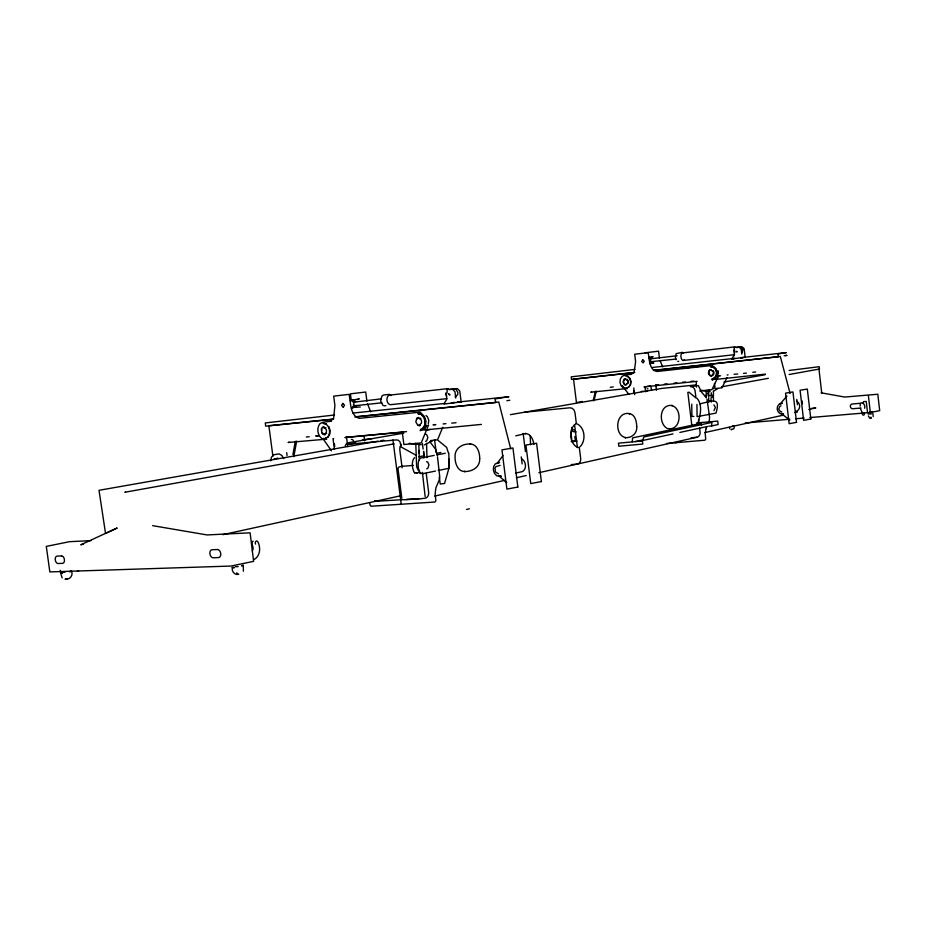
<?xml version="1.0" encoding="UTF-8"?>
<svg xmlns="http://www.w3.org/2000/svg" width="926" height="926" viewBox="0 0 926 926"><rect width="100%" height="100%" fill="white"/><g stroke="black" fill="none" stroke-linecap="round" stroke-linejoin="round"><path stroke-width="1.39" d="M649.763 360.492L650.017 359.091M860.138 406.109C859.687 399.882 866.157 403.794 864.618 408.227M708.691 426.191L711.724 425.937L711.839 422.43L643.859 436.956L642.424 440.973L642.806 444.052L618.823 446.228L618.452 443.172L642.424 440.973M321.669 431.065L321.797 429.039M425.161 496.602L422.406 472.376M632.261 441.783L632.608 437.871L700.959 423.356L701.584 425.624M419.073 453.161L418.876 444.376M713.969 373.896L713.645 371.187L710.832 370.145L713.032 371.28L713.506 372.611L712.615 375.076M716.944 375.539L717.303 372.206L716.053 368.733L713.495 366.372L710.311 365.758L711.203 365.608M530.575 444.735L530.181 435.926M709.166 422.325L709.571 417.07L707.013 399.094M292.929 454.469L295.301 441.285M293.82 456.715L296.656 441.054M270.658 460.893L271.434 457.247L273.483 454.851L276.249 454.353L279.039 453.879L281.793 455.418L283.784 458.578M711.261 392.751L711.272 393.967M705.878 429.236L705.218 433.623L705.716 439.109L704.952 440.209L666.57 443.473M718.159 374.162L718.414 373.051M593.207 400.703L595.36 391.42L596.217 391.281L594.041 400.634M863.125 403.435L863.564 401.652L866.238 401.409L867.546 412.718M243.353 571.238L243.341 565.636L241.501 565.798L243.272 565.149M697.521 424.05C700.183 416.33 703.065 405.079 697.012 398.296M252.312 550.843C254.812 547.775 250.738 544.476 252.451 541.548L253.145 541.189M705.959 428.888L706.804 426.701M710.994 395.622C711.862 394.117 714.606 396.779 712.221 397.416M428.576 425.022L421.261 442.79L419.675 443.079L403.875 444.526L402.301 432.268L402.96 432.153L344.923 437.57L350.618 436.678M442.755 427.268L437.535 439.815L430.509 440.579M428.344 423.714L428.807 420.254L427.476 416.978M718.784 375.528L711.932 389.661L699.697 390.992M726.945 377.634L721.979 387.82L715.636 388.538M356.302 405.484L355.457 406.977L351.452 408.042M345.236 445.811L346.417 443.739L348.512 442.732L403.886 433.136M401.409 444.33L400.02 446.691L399.789 449.781L402.115 467.804M416.434 419.709L417.394 418.066M422.869 428.171L424.71 425.057L425.011 421.006L423.691 417.117L421.11 414.431L417.962 413.679L421.573 414.362L424.154 417.036L425.474 420.925L425.173 424.976L423.332 428.09L420.45 429.433M426.979 425.3L424.884 428.854L420.126 430.636L423.413 429.097L425.52 425.543L425.867 420.925L424.363 416.48L421.411 413.413L417.811 412.556L419.281 412.313M628.36 382.924L625.988 384.533L627.724 383.028L627.851 381.686L627.4 380.412L625.351 379.301L627.122 379.428M628.812 386.848L630.375 384.464L630.675 381.385L629.645 378.456L627.539 376.454M649.635 363.305L650.665 360.341L648.952 357.679M651.997 361.707L649.983 363.455M709.698 370.134L708.807 371.43L709.2 374.694L711.839 376.072L710.092 375.84L708.344 373.155L709.409 370.18L710.763 369.59M716.18 376.905L714.965 378.688L712.013 379.949L715.867 378.526M742.617 357.563L731.656 358.964L734.364 355.017L733.762 350.005M741.819 352.852L742.93 349.808L742.339 348.188M705.415 396.386L709.629 390.587M503.015 455.58L496.973 463.509L499.589 462.363L495.341 463.845L493.662 466.53L493.361 470.061L494.53 473.475L496.857 475.871L501.336 476.253L498.477 475.513L506.707 482.747M786.938 396.085L780.028 404.095L782.343 403.157L779.044 404.303L777.516 406.445L777.192 409.199L778.164 411.85L780.155 413.667L783.627 413.968L781.139 413.459L789.785 420.149M580.139 446.691C586.112 440.753 585.093 427.928 577.326 423.992M574.664 424.594C568.587 430.486 569.617 443.496 577.477 447.362M419.05 451.147L418.992 450.464M713.969 410.6L715.404 407.463L713.923 404.905M713.761 388.874L715.011 387.207L714.444 383.41M678.735 361.302L677.716 361.464M426.724 468.926L427.893 468.209L428.97 464.852L427.696 461.97L426.516 461.715M713.367 391.328L717.696 388.665M425.601 441.413L426.77 440.718L427.847 437.373L426.573 434.456L425.381 434.178M385.876 405.623L384.232 405.866M353.419 402.231L381.327 398.863M432.546 440.811L424.397 444.92M342.724 403.447L341.578 405.495L343.222 407.255M351.66 400.414L359.253 398.817L357.818 399.523M414.593 457.594C411.109 460.963 412.128 469.007 414.489 472.804L415.172 472.862M343.338 407.232L344.484 405.183L342.851 403.423M351.486 408.273L353.825 405.947L353.964 403.852L353.292 401.849L350.422 400.09M322.653 427.476L324.031 426.805L322.179 427.557L321.31 429.12L321.831 433.09L323.081 434.444L325.072 434.757L322.306 433.009M253.701 559.64C260.183 556.7 260.993 547.555 257.856 541.837A1.933 1.424 88.9 0 0 255.865 541.397A1.933 1.424 88.9 0 0 255.564 544.094M273.922 459.157L277.893 458.092M326.658 433.426L324.505 434.155L326.369 432.303L326.473 430.625L325.929 429.004L323.637 427.557L325.917 427.719M455.129 397.034L457.71 394.603L457.872 392.439L455.766 388.943L446.911 389.452L447.27 392.288M642.771 359.878L641.683 361.522L643.13 362.888L644.288 361.221L642.841 359.867M651.765 357.204L653.073 356.614L649.219 357.17M708.355 391.443L709.108 391.119M862.557 412.915C861.041 416.063 866.018 415.751 863.946 412.776M713.228 374.972L711.481 375.562L712.094 375.458M515.736 435.845L525.864 433.484L524.996 433.565C530.621 433.194 533.26 439.688 533.885 444.341M781.069 405.866L779.773 406.387L778.731 409.142L780.398 411.642L781.799 411.931M733.705 425.856L732.339 426.006M71.522 570.752L69.589 571.793L71.58 571.192C73.443 575.567 69.647 580.035 65.075 579.19L67.32 578.692M712.221 397.416L711.006 396.86M872.512 411.595L869.56 412.174M466.565 509.462L469.366 508.791M675.216 442.79L676.952 442.397M434.653 496.093L505.098 480.281M516.372 477.758L526.234 475.536M538.92 472.688L696.838 437.246M731.864 429.467L731.031 429.652L733.971 428.68L734.306 426.516M704.802 432.569L783.5 415.114M794.751 412.626L797.552 412.001M808.803 409.512L815.829 407.949L811.778 408.308M515.493 473.128L520.806 471.959A6.91 5.44 77.9 0 0 525.447 466.507A6.91 5.44 77.9 0 0 521.928 458.995M222.853 534.661L400.877 495.734M635.386 441.54L642.413 440.012M639.287 441.227L672.994 433.924M679.881 432.43L707.314 426.492M711.724 425.937L718.113 424.548L717.708 421.122L696.63 422.927M500.167 465.384L495.931 466.6L494.993 468.105L495.479 472.005L498.385 473.765M667.935 428.599C681.513 430.845 682.508 408.03 671.709 405.6L672.531 405.519C659.266 403.528 658.143 423.448 667.206 428.472M434.213 455.407L420.381 458.092C416.897 461.472 417.915 469.517 420.277 473.336L423.124 473.603L435.486 471.056M438.241 470.489L449.237 468.232L448.809 453.173M83.525 544.21L80.793 544.777L117.185 528.005L105.529 533.411L99.013 490.305L378.121 441.193M571.192 441.459L575.335 440.602L574.826 436.447M414.489 472.804L420.08 472.503M576.967 441.077L571.84 441.841M576.203 431.886L573.009 431.609L571.307 429.919M436.979 454.874L445.267 453.265M699.732 403.875C712.777 401.004 720.752 396.548 716.006 413.112L697.07 416.654L696.942 404.419M418.749 456.796L424.293 455.719M436.748 453.323L440.903 452.525M708.077 395.784L711.585 395.124M721.493 386.848L768.348 378.329M789.126 374.509L819.452 369.034L819.186 366.708L789.172 370.458M434.421 440.093L435.07 439.977M394.175 443.843L124.86 492.25L125.473 492.204M577.917 402.243L582.246 401.479M765.408 374.116L715.729 379.428M723.9 382.044L765.05 374.741M380.968 440.695L383.815 440.186M362.46 439.781L371.812 438.692M641.324 391.524L643.095 391.223M510.388 414.663L661.916 388.388L696.132 384.915M426.134 430.185L430.289 429.467M355.792 442.975L348.697 444.214L396.525 439.908L398.411 440.301L399.986 441.876L401.19 447.026L416.075 455.233M717.083 376.755L718.055 376.593M727.13 375.03L728.079 374.868M696.259 381.535L696.514 387.114M420.416 424.884L419.42 425.046L421.469 423.101L421.596 421.342L421.029 419.652L418.529 418.147L420.902 418.309M645.318 386.755L650.619 385.853M626.705 387.867L629.113 386.802L630.675 384.406L630.976 381.338L629.935 378.41L627.84 376.407L625.235 375.875M333.707 438.611L333.036 438.727L334.413 449.26M633.824 387.971L634.055 393.411M289.433 442.258L288.079 442.478L323.081 439.445M591.633 392.034L590.776 392.184L625.826 388.7M626.057 385.066L624.691 384.788L623.048 382.195L624.031 379.324L625.582 378.711L623.511 380.54L623.893 383.688L624.992 384.73M418.436 417.429L416.931 418.147L415.809 421.909L417.858 425.358L419.976 425.682L418.32 425.277M506.927 400.715L509.809 400.252M785.271 355.653L787.019 355.376L784.16 355.688M731.656 358.964L734.318 358.547M451.332 403.088L453.925 402.683L451.575 402.926M449.411 389.626L457.363 388.573L459.759 391.015L461.148 401.919L443.901 404.072L446.853 399.106L446.043 392.717M741.205 357.911L745.175 357.286L744.157 348.72L742.085 346.845L736.344 347.597M360.307 406.954L352.586 407.486M650.006 363.64L653.86 363.061L652.448 362.784M738.265 347.319L739.295 347.169M350.468 400.437L353.142 400.055L355.815 401.676M645.19 352.783L658.594 351.185L659.439 358.119M78.617 570.925L77.321 571.029M809.914 417.557L870.347 412.487L879.7 410.669L877.802 394.233L844.778 397.057L821.073 392.809M682.416 352.297L676.119 353.651L675.413 357.61L675.992 359.763M682.497 352.922L735.036 346.845M650.411 358.825L677.126 355.758M676.096 359.045L650.341 361.765M683.4 360.434L734.538 354.681M389.464 394.349L383.665 394.997L381.894 396.004L380.644 401.085L383.132 405.611M389.568 395.136L448.392 388.573M634.912 369.405L571.215 376.847L571.527 379.428L634.773 372.507M652.054 367.506L734.885 358.316M740.592 357.679L786.29 352.609L777.771 353.964L778.5 356.753L653.455 370.458M633.847 372.518L573.541 379.128L576.458 402.671M653.953 370.307L780.317 356.452L790.098 393.538M687.08 367.68L689.893 367.379M695.53 366.765L698.343 366.453M712.187 365.457L657.032 371.465C649.114 370.342 649.276 358.675 648.188 352.644L634.704 354.241L635.606 361.615L634.16 372.148L630.583 374.393L631.601 374.243L624.83 375.065L622.098 376.292L620.327 379.023L619.98 382.519L621.161 385.853L623.545 388.133L627.446 388.607L624.483 387.982L622.098 385.702L628.951 394.43M381.836 402.81L354.565 405.773L353.269 404.963M481.381 424.409L423.772 430.034M446.772 398.666L390.795 404.662A4.804 3.218 83.5 0 1 386.941 399.118A4.804 3.218 83.5 0 1 391.247 395.541M334.448 415.01L265.264 422.95L265.693 426.191L333.291 419.235M353.037 413.065L444.549 403.47M451.703 402.717L454.562 402.416M457.421 402.115L508.906 396.71L494.878 398.944L495.792 402.521L354.855 417.024M457.537 402.301L461.148 401.919M610.246 387.311L613.267 386.883M717.708 376.095L720.578 375.794M734.087 374.266L737.767 374M743.509 373.398L746.368 373.109M752.792 372.31L755.662 372.009M655.816 385.008L658.629 384.718M664.255 384.14L667.067 383.85M674.093 383.121L676.906 382.832M682.52 382.253L685.333 381.963M690.958 381.385L693.771 381.095M697.174 381.338L643.998 386.918L645.005 386.744L645.503 390.784M333.522 419.05L268.864 425.705L272.904 456.229M356.522 416.688L498.778 402.034L510.724 448.913M420.867 412.058L359.427 418.332C349.959 416.133 350.746 401.861 349.067 394.36L333.684 396.154L334.899 405.461L333.603 418.702L329.725 421.446L331.358 421.191L322.942 422.221L319.968 423.691C316.403 428.171 317.468 435.151 321.924 438.635L326.693 439.237L323.417 438.38M697.128 385.748L690.402 386.57A4.862 4.144 79.8 0 1 695.113 390.98L695.97 398.076M524.591 412.209L569.965 407.799L572.233 408.297L574.085 410.114L575 412.73L576.377 423.853L575.521 423.934M315.592 435.903L318.463 435.625M306.321 437.003L309.203 436.725M316.391 436.042L319.273 435.764M432.998 424.918L435.868 424.64M443.068 423.946L445.95 423.68M451.703 423.124L456.02 422.719M346.104 437.292L406.514 431.643M860.347 403.273L852.244 403.991A2.384 2.165 75.4 0 0 850.357 406.537A2.384 2.165 75.4 0 0 852.8 408.725L860.902 408.019M745.164 422.997L789.762 419.246M795.515 418.772L804.15 418.043M868.299 414.096L871.586 413.818M691.085 437.755L696.526 437.315A4.85 4.132 77.2 0 0 700.079 432.164L699.57 427.905M578.426 447.455L579.294 447.385L580.671 458.486A5.394 4.364 77.6 0 1 576.956 464.157L571.273 464.563M413.447 465.408L401.224 466.357L398.724 467.155L397.972 468.44L401.815 498.257M403.505 499.612L377.09 501.232A5.938 4.375 78.2 0 1 374.798 500.584M406.34 499.438L419.108 498.663M421.955 498.489L424.791 498.315A6.077 4.584 77.9 0 0 428.622 492.007L426.226 473.383M404.199 499.785L421.874 498.697M91.049 540.622L69.496 541.687L46.3 546.398L49.842 571.909L230.991 566.052L253.62 561.353L250.101 532.82L207.065 534.939L152.64 525.655M62.632 572.21L64.97 572.141M235.343 566.7L238.156 566.608M62.378 572.766L60.63 572.824L60.271 570.254M232.148 567.395L234.255 567.325M62.436 573.206L60.688 573.263L62.169 577.905M234.324 567.812L232.206 567.881C231.755 571.689 234.683 575.359 238.711 574.34L236.581 572.893M708.483 400.912L710.798 401.085L711.353 402.046M693.829 416.457L691.896 416.353L691.757 404.13M706.642 391.362L701.457 390.251M433.947 424.571L435.093 424.652M416.654 473.001L417.325 473.07M420.277 473.336L420.96 473.406M422.441 473.533L423.124 473.603M414.038 443.681L421.226 444.746M409.246 443.299L416.445 444.364M863.97 413.158L861.909 412.07L860.428 408.412M741.876 347.713L740.754 347.505L743.046 348.489M736.378 351.718L737.212 351.776L736.228 351.278M351.301 439.399L352.609 439.653L354.473 442.42M649.253 357.448L651.626 358.698M574.213 430.046L573.032 429.768L571.597 427.465M705.728 390.459L710.138 391.513M326.438 423.958L323.081 423.298L325.964 424.027C329.887 427.071 330.837 433.229 327.677 437.153L325.061 438.426L328.151 437.072L329.818 434.109L330.061 430.243L328.823 426.527M419.096 452.698L419.351 460.014M647.135 388.7L647.968 388.932M419.594 471.137L418.043 469.945L416.642 466.704L415.774 443.218M695.414 397.497L688.875 392.103M426.006 415.554L427.025 416.364M742.779 348.523L739.619 346.81L734.133 347.505L734.769 352.829M739.133 347.273L741.217 349.16L741.807 354.137M438.23 440.521L446.621 447.362L448.497 453.196M714.988 368.513L713.483 367.136L710.416 366.638L713.205 367.182L715.451 369.243L716.539 372.287L716.192 375.481L714.49 377.958L711.909 379.07L714.779 377.912L716.481 375.424L716.828 372.24L715.729 369.196M452.559 389.279L454.955 391.733L455.766 398.076M705.612 396.872L701.399 391.906L698.378 385.621M429.826 441.621L435.556 449.26L437.303 455.372M323.197 438.993L331.45 450.8M660.122 360.735L662.669 366.858M367.587 403.875L370.678 411.862M628.036 380.308L628.488 381.581M448.589 393.643L449.978 395.055L448.138 393.712M445.881 393.932L446.61 396.328M729.746 428.761L729.433 427.395M870.868 417.163L871.459 418.17L869.815 418.309L868.333 415.901M718.136 370.747L718.402 371.882M650.943 387.253L651.603 390.066M286.678 452.629L287.06 455.488M366.904 401.224L365.712 392.045L350.41 393.828L351.267 400.402M363.964 435.671L364.647 440.903M369.671 502.575L369.995 505.04L371.095 506.233L435.046 502.008L435.868 500.653L435.174 493.801L435.868 487.909L439.283 479.818L439.734 476.612L437.489 456.75M346.544 437.292L347.748 446.552M334.402 443.878L334.737 446.517M434.56 439.642L436.204 452.525M439.318 476.855L440.232 484.02L444.538 483.488L448.925 468.255L448.647 458.671M422.372 443.311L423.113 449.041M423.483 451.9L424.027 456.205M392.948 439.919L400.518 498.616M400.669 499.785L401.271 504.45M523.144 433.437L525.424 451.575M521.257 456.888L522.137 463.914M574.583 424.721L577.43 447.675M570.891 432.292L571.747 439.237M655.816 384.915L656.465 390.251M634.148 390.656L634.646 394.673M698.54 419.385L699.061 423.645M687.821 392.3L691.803 425.196M802.101 400.912L802.437 403.748M796.8 399.384L797.425 404.662M872.894 413.366L873.195 416.596M868.426 395.946L870.347 412.487M818.954 369.092L821.744 393.006M423.749 451.275L423.946 457.976M426.55 443.265L426.99 457.664M713.39 391.328L713.483 400.68M711.018 398.145L711.041 400.703M708.622 389.649L708.691 396.49M708.703 397.74L708.737 401.849M706.179 390.969L706.249 397.833M796.661 401.178A5.394 4.792 77.1 0 1 799.601 406.989A5.394 4.792 77.1 0 1 795.446 411.364M684.326 359.786A3.785 2.002 83.7 0 1 681.721 359.311A3.785 2.002 83.7 0 1 681.142 354.484A3.785 2.002 83.7 0 1 683.538 353.281M645.399 391.756A4.769 4.005 80 0 1 647.32 390.922M636.729 426.678C637.32 433.53 631.613 438.241 624.876 437.674L625.721 437.604C613.845 435.614 615.223 410.646 629.865 413.656L629.02 413.737C635.12 413.922 636.706 421.758 636.729 426.678M479.68 458.601C480.212 467.271 472.063 471.878 464.181 471.542L465.072 471.473C457.71 471.959 454.805 462.85 455.06 456.831C454.562 448.068 462.815 443.45 470.79 443.982L469.887 444.063C477.121 443.739 479.911 452.664 479.68 458.601M517.854 487.03L506.892 489.113L501.95 449.862L512.946 447.987L517.854 487.03M541.386 481.566L530.748 483.58L525.922 445.07L536.594 443.253L541.386 481.566M796.534 422.349L789.149 423.691L785.549 393.156L792.945 391.93L796.534 422.349M810.829 419.027L803.618 420.346L800.076 390.251L807.31 389.047L810.829 419.027M61.533 555.936L57.099 556.121A3.739 2.327 78.5 0 0 55.282 559.906A3.739 2.327 78.5 0 0 58.13 563.517L62.563 563.355A3.75 2.338 78.5 0 0 64.403 559.559A3.75 2.338 78.5 0 0 61.533 555.936M217.39 549.523L212.147 549.731A4.074 2.743 77.8 0 0 209.924 553.864A4.074 2.743 77.8 0 0 213.223 557.776L218.478 557.591A4.086 2.766 77.7 0 0 220.724 553.447A4.086 2.766 77.7 0 0 217.39 549.523"/></g></svg>
